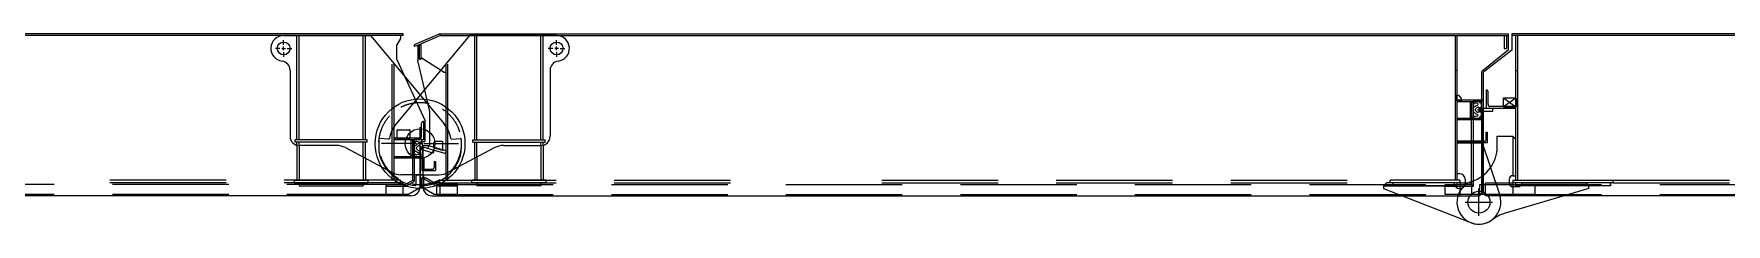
# Model space of a CAD drawing. Header units: millimetres. Extents: x -1838618 to -1600818, y -1770412 to -1553248.
# Drawn here: x -1760213 to -1750975, y -1646314 to -1645274 of the extents above; entities that cross this region are included whole.
import ezdxf

# ---------------------------------------------------------------- set-up
doc = ezdxf.new("R2010")
doc.units = ezdxf.units.MM
doc.header["$LTSCALE"] = 100
for name, pattern in [('$3$CENTER2', [28.575, 19.05, -3.175, 3.175, -3.175]), ('P2-1 SIDE$0$DASHED2', [9.525, 6.35, -3.175]), ('P2-1 SIDE$0$PHANTOM', [63.5, 31.75, -6.35, 6.35, -6.35, 6.35, -6.35]), ('P2-2 SIDE$0$CENTER2', [28.575, 19.05, -3.175, 3.175, -3.175]), ('P2-2 SIDE$0$DASHED2', [9.525, 6.35, -3.175]), ('P2-2 SIDE$0$PHANTOM', [63.5, 31.75, -6.35, 6.35, -6.35, 6.35, -6.35]), ('P2-3 SIDE$0$DASHED2', [9.525, 6.35, -3.175]), ('P2-3 SIDE$0$PHANTOM', [63.5, 31.75, -6.35, 6.35, -6.35, 6.35, -6.35])]:
    doc.linetypes.add(name, pattern=pattern)
for name, color, linetype in [('$3$K1-CEN', 1, '$3$CENTER2'), ('P2-1 SIDE$0$HATCH', 42, 'Continuous'), ('P2-1 SIDE$0$K1-COMP_L', 140, 'P2-1 SIDE$0$PHANTOM'), ('P2-1 SIDE$0$K1-DASH', 2, 'P2-1 SIDE$0$DASHED2'), ('P2-1 SIDE$0$K1-DIM', 1, 'Continuous'), ('P2-2 SIDE$0$HATCH', 42, 'Continuous'), ('P2-2 SIDE$0$K1-CEN', 1, 'P2-2 SIDE$0$CENTER2'), ('P2-2 SIDE$0$K1-COMP_L', 140, 'P2-2 SIDE$0$PHANTOM'), ('P2-2 SIDE$0$K1-DASH', 2, 'P2-2 SIDE$0$DASHED2'), ('P2-2 SIDE$0$K1-DIM', 1, 'Continuous'), ('P2-2 SIDE$0$POSITION', 1, 'Continuous'), ('P2-3 SIDE$0$K1-COMP_L', 140, 'P2-3 SIDE$0$PHANTOM'), ('P2-3 SIDE$0$K1-DASH', 2, 'P2-3 SIDE$0$DASHED2'), ('P2-3 SIDE$0$K1-DIM', 1, 'Continuous'), ('P2-3 SIDE$0$POSITION', 1, 'Continuous')]:
    doc.layers.add(name, color=color, linetype=linetype)

# ---------------------------------------------------------------- blocks, each defined once
blk = doc.blocks.new('A$C76446EFD')
at = {"layer": '$3$K1-CEN', "color": 136}
for p, q in [((4580, 1976), (4580, 2126)), ((4580, 1976), (4580, 2126)), ((4505, 2051), (4655, 2051)), ((4505, 2051), (4655, 2051))]:
    blk.add_line(p, q, dxfattribs=at)
at = {"color": 136}
for p, q in [((-1292, 2971), (-7140, 2971)), ((-1292, 2961), (-7140, 2961)), ((-1945, 2961), (-1470, 2961)), ((-1470, 2961), (-1069.4, 2479.8)), ((-930, 2961), (-1330.6, 2479.8)), ((-1307, 2961), (-1307, 2946)), ((-1292, 2961), (-1292, 2971)), ((-1091.9, 2970.2), (-1231.6, 2910.2)), ((-1088, 2961), (-1227.7, 2901)), ((-1088, 2961), (-1091.9, 2970.2)), ((-1088, 2971), (4740, 2971)), ((-1088, 2961), (-1088, 2971)), ((-1088, 2961), (4740, 2961)), ((-455, 2961), (-930, 2961)), ((4740, 2971), (4740, 2961)), ((4740, 2961), (4740, 2881)), ((9000, 2971), (4760, 2971)), ((4760, 2971), (4760, 2961)), ((8970, 2961), (4760, 2961)), ((4760, 2961), (4760, 2881)), ((-1307, 2946), (-1327, 2911)), ((-1327, 2831), (-1327, 2911)), ((-1227.7, 2901), (-1231.6, 2910.2)), ((-1213, 2907.3), (-1213, 2826)), ((4740, 2881), (4595, 2766)), ((4760, 2881), (4605, 2761)), ((-1910, 2771.9), (-1910, 2411)), ((-1327, 2831), (-1172, 2496)), ((-1147, 2546), (-1213, 2826)), ((-490, 2771.9), (-490, 2411)), ((4450, 2771), (4450, 2171)), ((4460, 2771), (4450, 2771)), ((4460, 2771), (4460, 2171)), ((4595, 2106), (4595, 2766)), ((4605, 2106), (4605, 2761)), ((4780, 2771), (4780, 2171)), ((4780, 2771), (4790, 2771)), ((4790, 2771), (4790, 2171)), ((4457, 2636), (4457, 2606)), ((4487, 2606), (4457, 2606)), ((4713, 2618), (4713, 2574)), ((4716, 2621), (4780, 2621)), ((4783, 2618), (4783, 2574)), ((-1172, 2386), (-1172, 2496)), ((-1147, 2366), (-1147, 2546)), ((4716, 2571), (4780, 2571)), ((-1325, 2400), (-1325, 2444)), ((-1322, 2447), (-1258, 2447)), ((-1255, 2400), (-1255, 2444)), ((4680, 2411), (4765, 2411)), ((4680, 2355), (4680, 2411)), ((4765, 2411), (4765, 2196)), ((4765, 2411), (4780, 2396)), ((-1872, 2361), (-1872, 2171)), ((-1860, 2361), (-1860, 2171)), ((-1655, 2361), (-1860, 2361)), ((-1607.9, 2349.2), (-1352.1, 2212.8)), ((-1425, 2393.7), (-1425, 2343.2)), ((-1372.4, 2395.8), (-1419.7, 2398.7)), ((-1258, 2397), (-1322, 2397)), ((-1200, 2136), (-1200, 2376)), ((-1177, 2381), (-1195, 2381)), ((-1185, 2356), (-1185, 2136)), ((-1180, 2361), (-1152, 2361)), ((-1125, 2351.4), (-1125, 2378)), ((-1080, 2383), (-1120, 2383)), ((-792.1, 2349.2), (-1047.9, 2212.8)), ((-1027.6, 2395.8), (-980.3, 2398.7)), ((-975, 2393.7), (-975, 2343.2)), ((-745, 2361), (-540, 2361)), ((-540, 2361), (-540, 2171)), ((-528, 2361), (-528, 2171)), ((4598.7, 2384), (4460, 2384)), ((4460, 2376), (4460, 2206)), ((4460, 2376), (4598, 2376)), ((4598, 2376), (4693.8, 2089)), ((4780, 2396), (4780, 2196)), ((-1510, 2297), (-1510, 2171)), ((-1498, 2290.6), (-1498, 2171)), ((-902, 2290.6), (-902, 2171)), ((-890, 2297), (-890, 2171)), ((-1887, 2171), (-1887, 2156)), ((-1887, 2171), (-1483, 2171)), ((-1887, 2156), (-1483, 2156)), ((-1860, 2156), (-1860, 2141)), ((-1860, 2141), (-1510, 2141)), ((-1510, 2156), (-1510, 2141)), ((-1483, 2156), (-1483, 2171)), ((-1184, 2201), (-1305, 2201)), ((-1221, 2147.5), (-1221, 2196)), ((-1216, 2201), (-1095, 2201)), ((-1179, 2147.5), (-1179, 2196)), ((-1093, 2156), (-1093, 2168)), ((-1093, 2156), (-1093, 2086)), ((-917, 2156), (-917, 2171)), ((-513, 2171), (-917, 2171)), ((-513, 2156), (-917, 2156)), ((-890, 2156), (-890, 2141)), ((-540, 2141), (-890, 2141)), ((-540, 2156), (-540, 2141)), ((-513, 2171), (-513, 2156)), ((4060, 2141), (4075, 2156)), ((4060, 2141), (4060, 2126)), ((4060, 2141), (4449, 2141)), ((4060, 2126), (4536.2, 1939.3)), ((4445, 2156), (4075, 2156)), ((4095, 2156), (4095, 2171)), ((4475, 2171), (4095, 2171)), ((4475, 2156), (4095, 2156)), ((4110, 2156), (4110, 2141)), ((4460, 2141), (4110, 2141)), ((4475, 2206), (4460, 2206)), ((4460, 2156), (4460, 2141)), ((4475, 2171), (4475, 2156)), ((4475, 2168), (4475, 2156)), ((4475, 2156), (4475, 2086)), ((4475, 2156), (4540, 2156)), ((4505, 2176), (4505, 2156)), ((4540, 2156), (4540, 2093)), ((5180, 2126), (4718.5, 1989.3)), ((4745, 2176), (4745, 2156)), ((4765, 2196), (4780, 2196)), ((4765, 2171), (4765, 2156)), ((4765, 2171), (5313, 2171)), ((4765, 2156), (4765, 2086)), ((5313, 2156), (4765, 2156)), ((4765, 2136), (4795, 2136)), ((4780, 2156), (4780, 2141)), ((5298, 2141), (4780, 2141)), ((5180, 2141), (4808.2, 2141)), ((4815, 2156), (5165, 2156)), ((5180, 2141), (5165, 2156)), ((5180, 2126), (5180, 2141)), ((5298, 2141), (5298, 2156)), ((5298, 2156), (5298, 2141)), ((5313, 2156), (5313, 2171)), ((-1250, 2086), (-6975, 2086)), ((-1135, 2086), (4575, 2086)), ((8990, 2086), (4625, 2086))]:
    blk.add_line(p, q, dxfattribs=at)
for centre, radius in [((-1945, 2891), 35), ((-1945, 2891), 35), ((-455, 2891), 35), ((-455, 2891), 35), ((-1200, 2371), 245), ((-1200, 2371), 245), ((-1200, 2371), 81), ((-1200, 2371), 81), ((4580, 2051), 60), ((4580, 2051), 60)]:
    blk.add_circle(centre, radius, dxfattribs=at)
for centre, radius, start, end in [((-1945, 2891), 70, 90, 262.81924), ((-455, 2891), 70, 277.18076, 90), ((-1960, 2771.9), 50, 0, 82.81924), ((-440, 2771.9), 50, 97.18076, 180), ((4457, 2606), 30, 0, 90), ((4716, 2618), 3, 90, 180), ((4780, 2618), 3, 0, 90), ((4716, 2574), 3, 180, 270), ((4780, 2574), 3, 270, 0), ((-1860, 2411), 50, 180, 270), ((-1200, 2371), 170, 140.22088, 170.20557), ((-1322, 2444), 3, 90, 180), ((-1258, 2444), 3, 0, 90), ((-1200, 2371), 170, 9.79443, 39.77912), ((-540, 2411), 50, 270, 0), ((-1655, 2261), 100, 61.92751, 90), ((-1420, 2393.7), 5, 86.47234, 180), ((-1275, 2343.2), 150, 180, 200.36413), ((-1372.4, 2400.8), 5, 266.47234, 350.20557), ((-1322, 2400), 3, 180, 270), ((-1258, 2400), 3, 270, 0), ((-1195, 2376), 5, 90, 180), ((-1180, 2356), 5, 90, 180), ((-1177, 2386), 5, 270, 0), ((-1152, 2366), 5, 270, 0), ((-1120, 2378), 5, 90, 180), ((-1027.6, 2400.8), 5, 189.79443, 273.52766), ((-1125, 2343.2), 150, 339.63587, 0), ((-980, 2393.7), 5, 0, 93.52766), ((-745, 2261), 100, 90, 118.07249), ((4480, 2355), 200, 288.20996, 0), ((-1200, 2371), 230, 200.36413, 263.36433), ((-1200, 2371), 230, 276.63567, 339.63587), ((-1305, 2301), 100, 241.92751, 270), ((-1250, 2136), 50, 270, 0), ((-1226, 2147.5), 5, 263.36433, 0), ((-1216, 2196), 5, 90, 180), ((-1135, 2136), 50, 180, 270), ((-1184, 2196), 5, 0, 90), ((-1174, 2147.5), 5, 180, 276.63567), ((-1095, 2301), 100, 270, 298.07249), ((4475, 2156), 30, 180, 0), ((4580, 2051), 120, 108.20996, 307.61501), ((4475, 2176), 30, 0, 90), ((4765, 2176), 20, 90, 180), ((4765, 2156), 20, 180, 270), ((4795, 2156), 20, 270, 0), ((4580, 2051), 120, 248.58955, 18.46329), ((4575, 2106), 20, 270, 0), ((4625, 2106), 20, 180, 270), ((4775.3, 1797.5), 200, 106.50205, 127.61501)]:
    blk.add_arc(centre, radius, start, end, dxfattribs=at)
at = {"layer": 'P2-1 SIDE$0$HATCH', "color": 136}
blk.add_solid([(5298, 2148.9), (5298, 2156), (5305.1, 2156)], dxfattribs=at)
at = {"layer": 'P2-1 SIDE$0$K1-COMP_L', "color": 136}
for p, q in [((4588, 2564), (4656, 2564)), ((4588, 2548), (4656, 2548)), ((4596, 2548), (4596, 2564)), ((4656, 2548), (4656, 2564))]:
    blk.add_line(p, q, dxfattribs=at)
for start, end in [(90, 270), (270, 90)]:
    blk.add_arc((4588, 2556), 8, start, end, dxfattribs=at)
at = {"layer": 'P2-1 SIDE$0$K1-DASH', "color": 136}
for p, q in [((4780, 2961), (4780, 2171)), ((4790, 2961), (4790, 2171)), ((4620, 2664), (4620, 2564)), ((4630, 2584), (4630, 2654)), ((4620, 2564), (4780, 2564)), ((4620, 2564), (4774, 2564)), ((4770, 2574), (4640, 2574)), ((4615, 2093), (4615, 2156)), ((4615, 2156), (4765, 2156)), ((4615, 2148), (8870, 2148)), ((5313, 2171), (8970, 2171)), ((5313, 2156), (8970, 2156)), ((4615, 2093), (8870, 2093))]:
    blk.add_line(p, q, dxfattribs=at)
for centre, start, end in [((4620, 2654), 0, 90), ((4640, 2584), 180, 270), ((4770, 2564), 0, 90)]:
    blk.add_arc(centre, 10, start, end, dxfattribs=at)
at = {"layer": 'P2-1 SIDE$0$K1-DIM', "color": 136}
for p, q in [((4781.9, 2620.3), (4713.8, 2571.9)), ((4714.2, 2620.4), (4782.1, 2571.8)), ((4573, 2556), (4603, 2556)), ((4588, 2541), (4588, 2571)), ((4585.5, 2093), (4585.5, 2148)), ((4585.5, 2148), (4885.5, 2148)), ((4885.5, 2148), (4885.5, 2093)), ((4530, 2051), (4630, 2051)), ((4580, 2001), (4580, 2101)), ((4885.5, 2093), (4585.5, 2093))]:
    blk.add_line(p, q, dxfattribs=at)
at = {"layer": 'P2-2 SIDE$0$HATCH', "color": 136}
for points in [[(-1860, 2148.9), (-1860, 2156), (-1867.1, 2156)], [(-1510, 2148.9), (-1510, 2156), (-1502.9, 2156)], [(-890, 2148.9), (-890, 2156), (-897.1, 2156)], [(-540, 2148.9), (-540, 2156), (-532.9, 2156)], [(4110, 2148.9), (4110, 2156), (4102.9, 2156)], [(4460, 2148.9), (4460, 2156), (4467.1, 2156)]]:
    blk.add_solid(points, dxfattribs=at)
at = {"layer": 'P2-2 SIDE$0$K1-CEN', "color": 136}
for p, q in [((-1965, 2891), (-1990, 2891)), ((-1955, 2891), (-1935, 2891)), ((-1945, 2911), (-1945, 2936)), ((-1945, 2881), (-1945, 2901)), ((-1945, 2871), (-1945, 2846)), ((-1925, 2891), (-1900, 2891)), ((-475, 2891), (-500, 2891)), ((-445, 2891), (-465, 2891)), ((-455, 2911), (-455, 2936)), ((-455, 2881), (-455, 2901)), ((-455, 2871), (-455, 2846)), ((-435, 2891), (-410, 2891)), ((-1200, 2391), (-1200, 2461)), ((-1200, 2391), (-1200, 2461)), ((-1220, 2371), (-1290, 2371)), ((-1220, 2371), (-1290, 2371)), ((-1190, 2371), (-1210, 2371)), ((-1210, 2371), (-1190, 2371)), ((-1202, 2346), (-1182, 2346)), ((-1200, 2361), (-1200, 2381)), ((-1200, 2361), (-1200, 2381)), ((-1200, 2351), (-1200, 2281)), ((-1200, 2351), (-1200, 2281)), ((-1192, 2336), (-1192, 2356)), ((-1180, 2371), (-1110, 2371)), ((-1180, 2371), (-1110, 2371))]:
    blk.add_line(p, q, dxfattribs=at)
at = {"layer": 'P2-2 SIDE$0$K1-COMP_L', "color": 136}
for p, q in [((4460, 2610), (4595, 2610)), ((4460, 2602), (4595, 2602)), ((4532, 2602), (4532, 2510)), ((4540, 2602), (4540, 2510)), ((4595, 2610), (4595, 2602)), ((4460, 2510), (4595, 2510)), ((4460, 2502), (4595, 2502)), ((4595, 2510), (4595, 2502)), ((4617, 2434), (4625, 2434)), ((4617, 2434), (4617, 2389)), ((4617, 2434), (4617, 2389)), ((4625, 2434), (4625, 2376)), ((-1129, 2319.2), (-1194.2, 2338.3)), ((-1058, 2315.2), (-1189.8, 2353.7)), ((-1182.1, 2351.4), (-1186.6, 2336.1)), ((-1154, 2359.9), (-1158.5, 2344.5)), ((-1058, 2331.8), (-1154, 2359.9)), ((-1124.5, 2334.6), (-1129, 2319.2)), ((-1058, 2331.8), (-1062.5, 2316.5)), ((4460, 2384), (4612, 2384)), ((4625, 2376), (4460, 2376))]:
    blk.add_line(p, q, dxfattribs=at)
blk.add_circle((-1192, 2346), 8, dxfattribs=at)
blk.add_arc((4612, 2389), 5, 270, 0, dxfattribs=at)
at = {"layer": 'P2-2 SIDE$0$K1-DASH', "color": 136}
for p, q in [((-1872, 2391), (-1872, 2961)), ((-1860, 2391), (-1860, 2961)), ((-1510, 2391), (-1510, 2961)), ((-1498, 2391), (-1498, 2961)), ((-1352, 2171), (-1352, 2961)), ((-1342, 2171), (-1342, 2961)), ((-1058, 2171), (-1058, 2961)), ((-1048, 2171), (-1048, 2961)), ((-902, 2391), (-902, 2961)), ((-890, 2391), (-890, 2961)), ((-540, 2391), (-540, 2961)), ((-528, 2391), (-528, 2961)), ((4450, 2961), (4450, 2171)), ((4460, 2961), (4460, 2171)), ((4718, 2961), (4718, 2891)), ((4730, 2961), (4730, 2891)), ((-1203, 2831.6), (-1203, 2911.6)), ((-1203, 2911.6), (-1195, 2911.6)), ((-1195, 2831.6), (-1195, 2911.6)), ((-1195, 2831.6), (-1195, 2911.6)), ((4718, 2891), (4730, 2891)), ((-1203, 2831.6), (-1195, 2831.6)), ((-1195, 2841.6), (-1068, 2761)), ((-1068, 2761), (-1058, 2761)), ((-1488, 2391), (-1882, 2391)), ((-1882, 2379), (-1882, 2391)), ((-1488, 2379), (-1882, 2379)), ((-1872, 2361), (-1872, 2379)), ((-1860, 2361), (-1860, 2379)), ((-1510, 2297), (-1510, 2379)), ((-1498, 2290.6), (-1498, 2379)), ((-1488, 2379), (-1488, 2391)), ((-1081.4, 2334.9), (-1121.4, 2346.6)), ((-1075, 2339.7), (-1075, 2378)), ((-912, 2379), (-912, 2391)), ((-912, 2391), (-518, 2391)), ((-912, 2379), (-518, 2379)), ((-902, 2290.6), (-902, 2379)), ((-890, 2297), (-890, 2379)), ((-540, 2361), (-540, 2379)), ((-528, 2361), (-528, 2379)), ((-518, 2379), (-518, 2391)), ((-1292, 2148), (-6940, 2148)), ((-1307, 2171), (-2980, 2171)), ((-1307, 2156), (-2980, 2156)), ((-1093, 2156), (-1108, 2156)), ((-1108, 2093), (-1108, 2156)), ((-1108, 2148), (4540, 2148)), ((-1093, 2171), (580, 2171)), ((-1093, 2156), (580, 2156)), ((1320, 2171), (4095, 2171)), ((1320, 2156), (4095, 2156)), ((-1292, 2093), (-6940, 2093)), ((-1108, 2093), (4540, 2093))]:
    blk.add_line(p, q, dxfattribs=at)
at = {"layer": 'P2-2 SIDE$0$K1-DASH', "color": 136, "ltscale": 0.25}
blk.add_circle((-1200, 2371), 225, dxfattribs=at)
blk.add_circle((-1200, 2371), 225, dxfattribs=at)
at = {"layer": 'P2-2 SIDE$0$K1-DASH', "color": 136}
for centre, start, end in [((-1120, 2351.4), 180, 253.70043), ((-1080, 2339.7), 253.70043, 0), ((-1080, 2378), 0, 90)]:
    blk.add_arc(centre, 5, start, end, dxfattribs=at)
at = {"layer": 'P2-2 SIDE$0$K1-DIM', "color": 136}
for p, q in [((4550, 2603), (4540, 2593)), ((4540, 2148), (4540, 2593)), ((4540, 2593), (4540, 2519)), ((4550, 2138), (4550, 2603)), ((4574, 2603), (4550, 2603)), ((4571.9, 2590.9), (4561.9, 2592.8)), ((4574, 2603), (4590, 2606.2)), ((4587.3, 2601.4), (4584.2, 2600.4)), ((4590.5, 2593.5), (4584.2, 2595.6)), ((4590, 2605.2), (4590, 2606.2)), ((4540, 2519), (4550, 2509)), ((4550, 2583), (4550, 2576)), ((4550, 2529), (4550, 2536)), ((4550, 2509), (4574, 2509)), ((4570.4, 2568.3), (4560.7, 2559.8)), ((4570.4, 2543.7), (4560.7, 2552.2)), ((4571.9, 2521.1), (4561.9, 2519.2)), ((4574, 2509), (4590, 2505.8)), ((4590.5, 2518.5), (4584.2, 2516.4)), ((4587.3, 2510.6), (4584.2, 2511.6)), ((4590, 2506.8), (4590, 2505.8)), ((4595, 2556), (4595, 2093)), ((4395, 2148), (4540, 2148)), ((4395, 2093), (4395, 2148)), ((4395, 2138), (4550, 2138)), ((4550, 2138), (4540, 2148)), ((4595, 2093), (4395, 2093)), ((4530, 2051), (4630, 2051)), ((4580, 2001), (4580, 2101))]:
    blk.add_line(p, q, dxfattribs=at)
for centre, radius, start, end in [((4560, 2583), 10, 79.24505, 180), ((4571, 2586), 5, 279.83518, 79.24505), ((4585, 2598), 2.5, 108.6877, 251.3123), ((4586, 2605.2), 4, 288.6877, 0), ((4589.6, 2590.7), 3, 8.06483, 71.3123), ((4345, 2556), 250, 0, 8.06483), ((4555, 2576), 5, 180, 324.17559), ((4555, 2536), 5, 35.82441, 180), ((4560, 2529), 10, 180, 280.75495), ((4564, 2556), 5, 131.2948, 228.7052), ((4575.3, 2561.4), 20, 99.83518, 144.17559), ((4575.3, 2550.6), 20, 215.82441, 260.16482), ((4575, 2563), 7, 6.93191, 131.2948), ((4575, 2549), 7, 228.7052, 353.06809), ((4571, 2526), 5, 280.75495, 80.16482), ((4517.4, 2556), 65, 353.06809, 6.93191), ((4585, 2514), 2.5, 108.6877, 251.3123), ((4586, 2506.8), 4, 0, 71.3123), ((4589.6, 2521.3), 3, 288.6877, 351.93517), ((4345, 2556), 250, 351.93517, 0)]:
    blk.add_arc(centre, radius, start, end, dxfattribs=at)
at = {"layer": 'P2-2 SIDE$0$POSITION', "color": 136}
for p, q in [((-1195, 2184), (-1195, 2134.4)), ((-1195, 2184), (-1171, 2184)), ((-1123.4, 2093), (-1195, 2134.4)), ((-1182, 2184), (-1182, 2126.9)), ((-1111.3, 2138), (-1182, 2178.8)), ((-1108.6, 2148), (-1171, 2184)), ((-1108.6, 2148), (-1111.3, 2138)), ((-995, 2138), (-1111.3, 2138)), ((-995, 2148), (-1108.6, 2148)), ((-995, 2093), (-995, 2148)), ((-995, 2093), (-1123.4, 2093))]:
    blk.add_line(p, q, dxfattribs=at)
at = {"layer": 'P2-3 SIDE$0$K1-COMP_L', "color": 136}
for p, q in [((-1332, 2402), (-1202, 2402)), ((-1192, 2412), (-1192, 2482)), ((-1182, 2492), (-1182, 2392)), ((-1182, 2392), (-1342, 2392)), ((-1248, 2292), (-1248, 2392)), ((-1240, 2384), (-1240, 2310)), ((-1342, 2300), (-1248, 2300)), ((-1180, 2292), (-1342, 2292)), ((-1230, 2300), (-1193, 2300)), ((-1190, 2292), (-1190, 2224)), ((-1190, 2232), (-1133, 2232)), ((-1190, 2224), (-1115, 2224)), ((-1180, 2292), (-1180, 2232)), ((-1123, 2274), (-1115, 2274)), ((-1123, 2274), (-1123, 2242)), ((-1115, 2274), (-1115, 2224))]:
    blk.add_line(p, q, dxfattribs=at)
for centre, radius, start, end in [((-1332, 2392), 10, 90, 180), ((-1202, 2412), 10, 270, 0), ((-1182, 2482), 10, 90, 180), ((-1248, 2384), 8, 0, 90), ((-1230, 2310), 10, 180, 270), ((-1193, 2292), 8, 0, 90), ((-1183, 2225), 7, 90, 180), ((-1133, 2242), 10, 270, 0)]:
    blk.add_arc(centre, radius, start, end, dxfattribs=at)
at = {"layer": 'P2-3 SIDE$0$K1-DASH', "color": 136}
for p, q in [((-1307, 2156), (-1307, 2171)), ((-1307, 2156), (-1292, 2156)), ((-1292, 2093), (-1292, 2156))]:
    blk.add_line(p, q, dxfattribs=at)
at = {"layer": 'P2-3 SIDE$0$K1-DIM', "color": 136}
for p, q in [((-1220, 2371), (-1410, 2371)), ((-1200, 2351), (-1200, 2161)), ((-1180, 2371), (-990, 2371))]:
    blk.add_line(p, q, dxfattribs=at)
at = {"layer": 'P2-3 SIDE$0$POSITION', "color": 136}
for p, q in [((-1230, 2393), (-1240, 2383)), ((-1240, 2171.9), (-1240, 2383)), ((-1240, 2383), (-1240, 2309)), ((-1230, 2166.1), (-1230, 2393)), ((-1190, 2393), (-1230, 2393)), ((-1230, 2373), (-1230, 2366)), ((-1230, 2319), (-1230, 2326)), ((-1209.6, 2358.3), (-1219.3, 2349.8)), ((-1209.6, 2333.7), (-1219.3, 2342.2)), ((-1208.1, 2380.9), (-1218.1, 2382.8)), ((-1208.1, 2311.1), (-1218.1, 2309.2)), ((-1185, 2346), (-1185, 2140.1)), ((-1240, 2309), (-1230, 2299)), ((-1230, 2299), (-1190, 2299)), ((-1385, 2148), (-1281.4, 2148)), ((-1385, 2093), (-1385, 2148)), ((-1385, 2138), (-1278.7, 2138)), ((-1281.4, 2148), (-1240, 2171.9)), ((-1281.4, 2148), (-1278.7, 2138)), ((-1278.7, 2138), (-1230, 2166.1)), ((-1266.7, 2093), (-1185, 2140.1)), ((-1240, 2171.9), (-1230, 2166.1)), ((-1266.7, 2093), (-1385, 2093))]:
    blk.add_line(p, q, dxfattribs=at)
for centre, radius, start, end in [((-1220, 2373), 10, 79.24505, 180), ((-1225, 2366), 5, 180, 324.17559), ((-1225, 2326), 5, 35.82441, 180), ((-1220, 2319), 10, 180, 280.75495), ((-1216, 2346), 5, 131.2948, 228.7052), ((-1204.7, 2351.4), 20, 99.83518, 144.17559), ((-1204.7, 2340.6), 20, 215.82441, 260.16482), ((-1205, 2353), 7, 6.93191, 131.2948), ((-1205, 2339), 7, 228.7052, 353.06809), ((-1209, 2376), 5, 279.83518, 79.24505), ((-1209, 2316), 5, 280.75495, 80.16482), ((-1262.6, 2346), 65, 353.06809, 6.93191), ((-1408.4, 2346), 223.4, 0, 12.14491), ((-1408.4, 2346), 223.4, 347.85509, 0)]:
    blk.add_arc(centre, radius, start, end, dxfattribs=at)

msp = doc.modelspace()

# ---------------------------------------------------------------- block references
msp.add_blockref('A$C76446EFD', (-1756904.3, -1648245.3))

doc.saveas('drawing.dxf')
